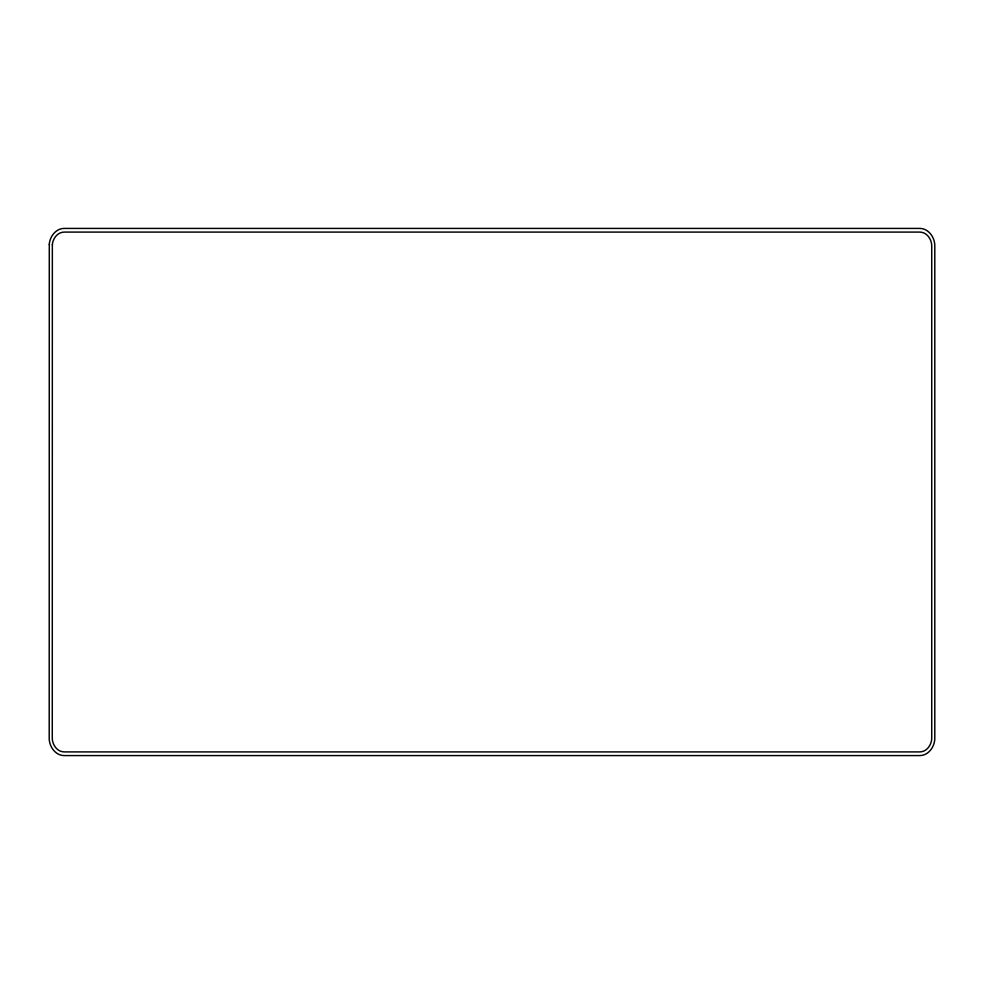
<?xml version="1.0" encoding="UTF-8"?>
<svg xmlns="http://www.w3.org/2000/svg" width="984" height="984" viewBox="0 0 984 984"><rect width="100%" height="100%" fill="white"/><g stroke="black" fill="none" stroke-linecap="round" stroke-linejoin="round"><path stroke-width="1.48" d="M49.286 244.327L49.2 737.262C48.757 745.983 55.166 755.774 64.575 755.577L919.425 755.577C928.834 755.774 935.243 745.983 934.8 737.262L934.8 246.738C935.243 238.017 928.834 228.227 919.425 228.423L64.575 228.423C56.088 228.214 49.827 236.394 49.286 244.327M52.349 244.733L52.275 737.188C51.869 744.211 57.035 752.145 64.636 751.911L919.364 751.911C926.965 752.145 932.131 744.211 931.725 737.188L931.725 246.812C932.131 239.788 926.965 231.855 919.364 232.089L64.636 232.089C57.847 231.843 52.779 238.374 52.349 244.733"/></g></svg>
